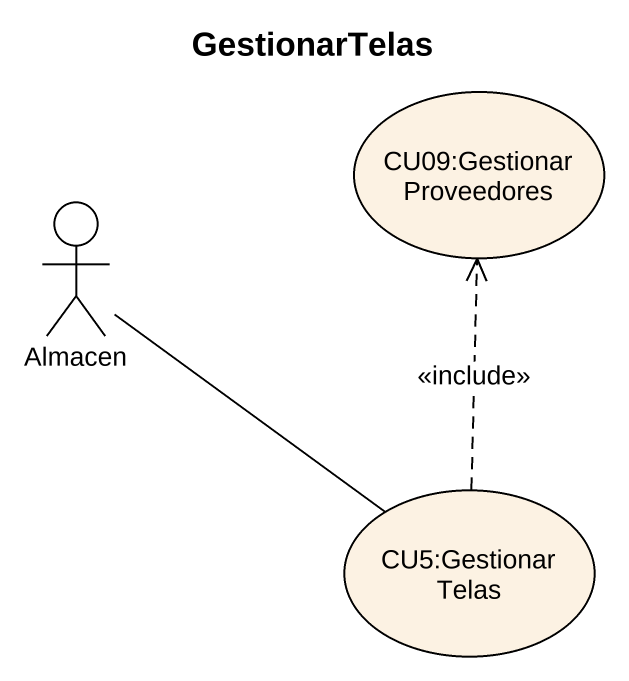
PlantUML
@startuml
title GestionarTelas
usecase "CU09:Gestionar Proveedores" as CU09_Gestionar_Proveedores
actor Almacen
usecase "CU5:Gestionar Telas" as CU5_Gestionar_Telas
Almacen -- CU5_Gestionar_Telas
CU5_Gestionar_Telas .up.> CU09_Gestionar_Proveedores : <<include>>
@enduml
